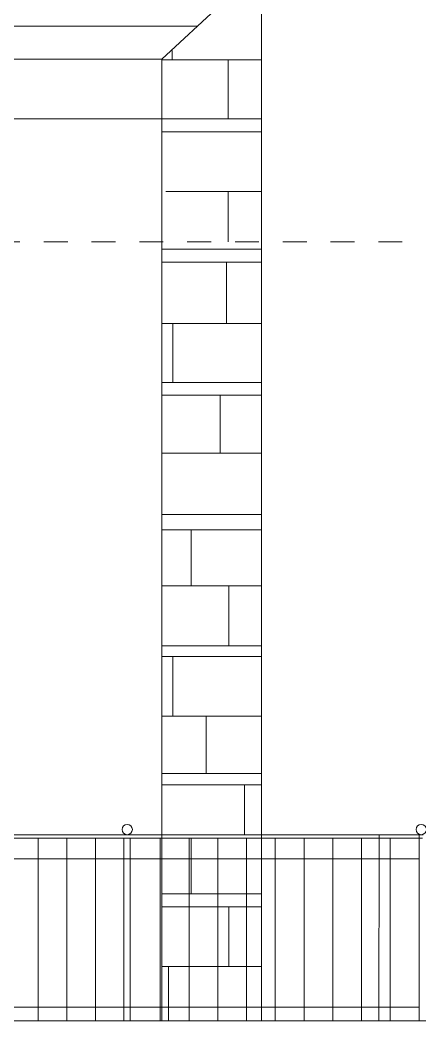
# Model space of a CAD drawing. Header units: millimetres. Extents: x -490789 to -449459, y 209001 to 327650.
# Drawn here: x -472276 to -469914, y 308753 to 314665 of the extents above; entities that cross this region are included whole.
import ezdxf

# ---------------------------------------------------------------- set-up
doc = ezdxf.new("R2010")
doc.units = ezdxf.units.MM
doc.header["$MEASUREMENT"] = 0
doc.linetypes.add('Штриховая', pattern=[282.222223, 141.111112, -141.111112])
for name, color, linetype, lineweight in [('0_Ном._пера__7_Ном._пера__15_Ном._пера__15', 15, 'Continuous', 18), ('0_Ном._пера__7_Ном._пера__16_Ном._пера__16', 16, 'Continuous', 18), ('0_Ном._пера__7_Ном._пера__1_Ном._пера__1', 1, 'Continuous', 18), ('0_Ном._пера__7_Ном._пера__7_Ном._пера__1', 1, 'Continuous', 18), ('0_Ном._пера__7_Ном._пера__7_Ном._пера__7', 7, 'Continuous', 18), ('0_Ном_пера__1_Ном_пера__1_Ном_пера__1_Ном._пера__1_Ном_пера__1_Ном_пера__1_Ном_пера__1_Ном_пера__1_Ном_пера__1_Ном_пера__1_Ном_пера__1_Ном_пера__1_Ном_пера__1_Ном_пера__1_Ном_пера__1_Ном_пера__1_Ном_пера__1_Ном_пера__1_Ном_пера__1_Ном_пера__1_Ном_пера___D_Ном._пера__1', 1, 'Continuous', 18), ('0_Ном_пера__1_Ном_пера__1_Ном_пера__1_Ном._пера__1_Ном_пера__1_Ном_пера__1_Ном_пера__1_Ном_пера__1_Ном_пера__1_Ном_пера__1_Ном_пера__1_Ном_пера__1_Ном_пера__1_Ном_пера__1_Ном_пера__1_Ном_пера__1_Ном_пера__1_Ном_пера__1_Ном_пера__1_Ном_пера__1_Ном_пера___D_Ном._пера__7', 7, 'Continuous', 18), ('0_Ном_пера__7_Ном._пера__7_Ном_пера__7_Ном_пера__7_Ном_пера__7_Ном_пера__7_Ном_пера__7_Ном_пера__7_Ном_пера__7_Ном_пера__7_Ном_пера__7_Ном_пера__7_Ном_пера__7_Ном_пера__7_Ном_пера__7_Ном_пера__7_Ном_пера__7_Ном_пера__7_Ном_пера__7_Ном_пера__7_Ном_пера___7_Ном._пера__7', 7, 'Continuous', 18), ('0_Ном_пера__7_Ном_пера__7_Ном_пера__7_Ном._пера__7_Ном_пера__7_Ном_пера__7_Ном_пера__7_Ном_пера__7_Ном_пера__7_Ном_пера__7_Ном_пера__7_Ном_пера__7_Ном_пера__7_Ном_пера__7_Ном_пера__7_Ном_пера__7_Ном_пера__7_Ном_пера__7_Ном_пера__7_Ном_пера__7_Ном_пера___5_Ном._пера__7', 7, 'Continuous', 18), ('0_Ном_пера__7_Ном_пера__7_Ном_пера__7_Ном_пера__7_Ном_пера__7_Ном_пера__7_Ном_пера__7_Ном_пера__7_Ном_пера__7_Ном._пера__7_Ном_пера__7_Ном_пера__7_Ном_пера__7_Ном_пера__7_Ном_пера__7_Ном_пера__7_Ном_пера__7_Ном_пера__7_Ном_пера__7_Ном_пера__7_Ном_пера___7_Ном._пера__1', 1, 'Continuous', 18), ('0_Ном_пера__7_Ном_пера__7_Ном_пера__7_Ном_пера__7_Ном_пера__7_Ном_пера__7_Ном_пера__7_Ном_пера__7_Ном_пера__7_Ном._пера__7_Ном_пера__7_Ном_пера__7_Ном_пера__7_Ном_пера__7_Ном_пера__7_Ном_пера__7_Ном_пера__7_Ном_пера__7_Ном_пера__7_Ном_пера__7_Ном_пера___7_Ном._пера__7', 7, 'Continuous', 18), ('0_Ном_пера__7_Ном_пера__7_Ном_пера__7_Ном_пера__7_Ном_пера__7_Ном_пера__7_Ном_пера__7_Ном_пера__7_Ном_пера__7_Ном_пера__7_Ном_пера__7_Ном_пера__7_Ном_пера__7_Ном_пера__7_Ном_пера__7_Ном._пера__7_Ном_пера__7_Ном._пера__7_Ном_пера__7_Ном._пера__7_Ном_пера_2_Ном._пера__7', 7, 'Continuous', 18), ('0_Ном_пера__7_Ном_пера__7_Ном_пера__7_Ном_пера__7_Ном_пера__7_Ном_пера__7_Ном_пера__7_Ном_пера__7_Ном_пера__7_Ном_пера__7_Ном_пера__7_Ном_пера__7_Ном_пера__7_Ном_пера__7_Ном_пера__7_Ном_пера__7_Ном_пера__7_Ном_пера__7_Ном._пера__7_Ном_пера__7_Ном._пера__5_Ном._пера__1', 1, 'Continuous', 18), ('0_Ном_пера__7_Ном_пера__7_Ном_пера__7_Ном_пера__7_Ном_пера__7_Ном_пера__7_Ном_пера__7_Ном_пера__7_Ном_пера__7_Ном_пера__7_Ном_пера__7_Ном_пера__7_Ном_пера__7_Ном_пера__7_Ном_пера__7_Ном_пера__7_Ном_пера__7_Ном_пера__7_Ном._пера__7_Ном_пера__7_Ном._пера__5_Ном._пера__7', 7, 'Continuous', 18), ('0_Ном_пера__7_Ном_пера__7_Ном_пера__7_Ном_пера__7_Ном_пера__7_Ном_пера__7_Ном_пера__7_Ном_пера__7_Ном_пера__7_Ном_пера__7_Ном_пера__7_Ном_пера__7_Ном_пера__7_Ном_пера__7_Ном_пера__7_Ном_пера__7_Ном_пера__7_Ном_пера__7_Ном_пера__7_Ном_пера__7_Ном_пера__7_C_Ном._пера__1', 1, 'Continuous', 18), ('Line 0.25_Ном_пера__7_Ном_пера__7_Ном_пера__7_Ном_пера__7_Ном_пера__7_Ном_пера__7_Ном_пера__7_Ном_пера__7_Ном_пера__7_Ном_пера__7_Ном_пера__7_Ном._пера__7_Ном._пера__7_Ном._пера__7_Ном._пера__7_Ном._пера__102_Ном._пера__102', 102, 'Continuous', 18)]:
    doc.layers.add(name, color=color, linetype=linetype, lineweight=lineweight)

msp = doc.modelspace()

# ---------------------------------------------------------------- linework, layer by layer
at = {"layer": '0_Ном._пера__7_Ном._пера__15_Ном._пера__15', "linetype": 'Continuous'}
for p, q in [((-472338.9, 314081.5), (-471438.9, 314081.5)), ((-471369, 314081.5), (-472338.9, 314081.5)), ((-472338.9, 314081.5), (-471438.9, 314081.5))]:
    msp.add_line(p, q, dxfattribs=at)
for centre in [(-471642.8, 309883.9), (-469906.3, 309883.9)]:
    msp.add_circle(centre, 30.5, dxfattribs=at)
at = {"layer": '0_Ном._пера__7_Ном._пера__16_Ном._пера__16', "linetype": 'Continuous'}
msp.add_line((-469894.2, 309853.4), (-476351.6, 309853.4), dxfattribs=at)
at = {"layer": '0_Ном._пера__7_Ном._пера__1_Ном._пера__1', "linetype": 'Continuous'}
msp.add_line((-471438.9, 313311.6), (-470849.1, 313311.6), dxfattribs=at)
at = {"layer": '0_Ном._пера__7_Ном._пера__7_Ном._пера__1', "linetype": 'Continuous'}
msp.add_line((-470849.1, 310214.5), (-471438.9, 310214.5), dxfattribs=at)
at = {"layer": '0_Ном._пера__7_Ном._пера__7_Ном._пера__7', "linetype": 'Continuous'}
for p, q in [((-470849.1, 315438), (-470849.1, 311520.6)), ((-471438.9, 314433.4), (-471094.1, 314753.4)), ((-471438.9, 314433.4), (-471094.1, 314753.4)), ((-471228.6, 314628.5), (-476840.6, 314628.5)), ((-476650, 314433.4), (-471438.9, 314433.4)), ((-471438.9, 308753.4), (-471438.9, 314433.4)), ((-471438.9, 308753.4), (-471438.9, 314433.4)), ((-471372.4, 312524.7), (-471372.4, 312872.9)), ((-471438.9, 312106.9), (-470849.1, 312106.9)), ((-470849.1, 311628.8), (-470849.1, 308753.4)), ((-469919.1, 309853.4), (-469919.1, 308753.4)), ((-469919.1, 309851.7), (-469919.1, 308753.4)), ((-471672.5, 309832.5), (-478083, 309832.5)), ((-472169.4, 309830.8), (-472169.4, 308753.4)), ((-471999.6, 309830.8), (-471999.6, 308753.4)), ((-471829.8, 309830.8), (-471829.8, 308753.4)), ((-471672.5, 309832.5), (-469898, 309832.5)), ((-471662.6, 309832.5), (-471662.6, 308753.4)), ((-471624.9, 309832.5), (-471624.9, 308753.4)), ((-471447.2, 309830.8), (-471447.2, 308753.4)), ((-471447.2, 309830.8), (-471447.2, 308753.4)), ((-471447.2, 309830.8), (-471447.2, 308753.4)), ((-471447.2, 309830.8), (-471447.2, 308753.4)), ((-471277.4, 309830.8), (-471277.4, 308753.4)), ((-471277.4, 309830.8), (-471277.4, 308753.4)), ((-471277.4, 309830.8), (-471277.4, 308753.4)), ((-471277.4, 309830.8), (-471277.4, 308753.4)), ((-471107.6, 309830.8), (-471107.6, 308753.4)), ((-471107.6, 309830.8), (-471107.6, 308753.4)), ((-471107.6, 309830.8), (-471107.6, 308753.4)), ((-471107.6, 309830.8), (-471107.6, 308753.4)), ((-470937.8, 309830.8), (-470937.8, 308753.4)), ((-470937.8, 309830.8), (-470937.8, 308753.4)), ((-470937.8, 309830.8), (-470937.8, 308753.4)), ((-470937.8, 309830.8), (-470937.8, 308753.4)), ((-470768.1, 309830.8), (-470768.1, 308753.4)), ((-470768.1, 309830.8), (-470768.1, 308753.4)), ((-470768.1, 309830.8), (-470768.1, 308753.4)), ((-470768.1, 309830.8), (-470768.1, 308753.4)), ((-470598.3, 309830.8), (-470598.3, 308753.4)), ((-470598.3, 309830.8), (-470598.3, 308753.4)), ((-470598.3, 309830.8), (-470598.3, 308753.4)), ((-470598.3, 309830.8), (-470598.3, 308753.4)), ((-470428.5, 309830.8), (-470428.5, 308753.4)), ((-470428.5, 309830.8), (-470428.5, 308753.4)), ((-470428.5, 309830.8), (-470428.5, 308753.4)), ((-470428.5, 309830.8), (-470428.5, 308753.4)), ((-470258.7, 309830.8), (-470258.7, 308753.4)), ((-470258.7, 309830.8), (-470258.7, 308753.4)), ((-470258.7, 309830.8), (-470258.7, 308753.4)), ((-470258.7, 309830.8), (-470258.7, 308753.4)), ((-470088.9, 309830.8), (-470088.9, 308753.4)), ((-470088.9, 309830.8), (-470088.9, 308753.4)), ((-476370.6, 309710.4), (-469919.1, 309710.4)), ((-471653.5, 309710.4), (-469919.1, 309710.4)), ((-471653.5, 308834.9), (-478083, 308834.9)), ((-471653.5, 308834.9), (-469919.1, 308834.9)), ((-478082.2, 308753.4), (-469610.9, 308753.4))]:
    msp.add_line(p, q, dxfattribs=at)
at = {"layer": '0_Ном_пера__1_Ном_пера__1_Ном_пера__1_Ном._пера__1_Ном_пера__1_Ном_пера__1_Ном_пера__1_Ном_пера__1_Ном_пера__1_Ном_пера__1_Ном_пера__1_Ном_пера__1_Ном_пера__1_Ном_пера__1_Ном_пера__1_Ном_пера__1_Ном_пера__1_Ном_пера__1_Ном_пера__1_Ном_пера__1_Ном_пера___D_Ном._пера__1', "linetype": 'Continuous'}
for p, q in [((-471438.9, 314081.5), (-470853.2, 314081.5)), ((-471438.9, 314005.4), (-470849.1, 314005.4)), ((-470849.1, 313235.6), (-471438.9, 313235.6)), ((-470849.1, 312524.7), (-471438.9, 312524.7)), ((-470849.1, 312448.6), (-471438.9, 312448.6)), ((-471438.9, 310905.2), (-470849.1, 310905.2)), ((-471438.9, 310147.7), (-470849.1, 310147.7)), ((-471438.9, 309503.5), (-470849.1, 309503.5)), ((-471438.9, 309427.5), (-470849.1, 309427.5))]:
    msp.add_line(p, q, dxfattribs=at)
at = {"layer": '0_Ном_пера__1_Ном_пера__1_Ном_пера__1_Ном._пера__1_Ном_пера__1_Ном_пера__1_Ном_пера__1_Ном_пера__1_Ном_пера__1_Ном_пера__1_Ном_пера__1_Ном_пера__1_Ном_пера__1_Ном_пера__1_Ном_пера__1_Ном_пера__1_Ном_пера__1_Ном_пера__1_Ном_пера__1_Ном_пера__1_Ном_пера___D_Ном._пера__7', "linetype": 'Continuous'}
for p, q in [((-471438.9, 311323), (-470849.1, 311323)), ((-471438.9, 310553.1), (-470849.1, 310553.1))]:
    msp.add_line(p, q, dxfattribs=at)
at = {"layer": '0_Ном_пера__7_Ном._пера__7_Ном_пера__7_Ном_пера__7_Ном_пера__7_Ном_пера__7_Ном_пера__7_Ном_пера__7_Ном_пера__7_Ном_пера__7_Ном_пера__7_Ном_пера__7_Ном_пера__7_Ном_пера__7_Ном_пера__7_Ном_пера__7_Ном_пера__7_Ном_пера__7_Ном_пера__7_Ном_пера__7_Ном_пера___7_Ном._пера__7', "linetype": 'Continuous'}
for p, q in [((-471377.7, 314429.7), (-471377.7, 314484.2)), ((-471056.6, 312872.9), (-471056.6, 313235.6)), ((-471041.8, 310969.7), (-471041.8, 311323)), ((-470950.4, 309851.8), (-470950.4, 310147.7)), ((-471041.8, 309074.3), (-471041.8, 309427.5))]:
    msp.add_line(p, q, dxfattribs=at)
at = {"layer": '0_Ном_пера__7_Ном_пера__7_Ном_пера__7_Ном._пера__7_Ном_пера__7_Ном_пера__7_Ном_пера__7_Ном_пера__7_Ном_пера__7_Ном_пера__7_Ном_пера__7_Ном_пера__7_Ном_пера__7_Ном_пера__7_Ном_пера__7_Ном_пера__7_Ном_пера__7_Ном_пера__7_Ном_пера__7_Ном_пера__7_Ном_пера___5_Ном._пера__7', "linetype": 'Continuous'}
for p, q in [((-471047, 314429.7), (-471047, 314081.5)), ((-471264.7, 311654.5), (-471264.7, 311323)), ((-471264.7, 309851.8), (-471264.7, 309851.7)), ((-471264.7, 309851.8), (-471264.7, 309851.7)), ((-471264.7, 309830.8), (-471264.7, 309503.5))]:
    msp.add_line(p, q, dxfattribs=at)
at = {"layer": '0_Ном_пера__7_Ном_пера__7_Ном_пера__7_Ном_пера__7_Ном_пера__7_Ном_пера__7_Ном_пера__7_Ном_пера__7_Ном_пера__7_Ном._пера__7_Ном_пера__7_Ном_пера__7_Ном_пера__7_Ном_пера__7_Ном_пера__7_Ном_пера__7_Ном_пера__7_Ном_пера__7_Ном_пера__7_Ном_пера__7_Ном_пера___7_Ном._пера__1', "linetype": 'Continuous'}
msp.add_line((-471438.9, 311744.3), (-470849.1, 311744.3), dxfattribs=at)
at = {"layer": '0_Ном_пера__7_Ном_пера__7_Ном_пера__7_Ном_пера__7_Ном_пера__7_Ном_пера__7_Ном_пера__7_Ном_пера__7_Ном_пера__7_Ном._пера__7_Ном_пера__7_Ном_пера__7_Ном_пера__7_Ном_пера__7_Ном_пера__7_Ном_пера__7_Ном_пера__7_Ном_пера__7_Ном_пера__7_Ном_пера__7_Ном_пера___7_Ном._пера__7', "linetype": 'Continuous'}
for p, q in [((-470849.1, 314429.7), (-471438.9, 314429.7)), ((-471438.9, 312872.9), (-470849.1, 312872.9))]:
    msp.add_line(p, q, dxfattribs=at)
at = {"layer": '0_Ном_пера__7_Ном_пера__7_Ном_пера__7_Ном_пера__7_Ном_пера__7_Ном_пера__7_Ном_пера__7_Ном_пера__7_Ном_пера__7_Ном_пера__7_Ном_пера__7_Ном_пера__7_Ном_пера__7_Ном_пера__7_Ном_пера__7_Ном._пера__7_Ном_пера__7_Ном._пера__7_Ном_пера__7_Ном._пера__7_Ном_пера_2_Ном._пера__7', "linetype": 'Continuous'}
for p, q in [((-471047.1, 313652.2), (-471047.1, 313355.5)), ((-471094.6, 312448.6), (-471094.6, 312106.9)), ((-471373.6, 310905.2), (-471373.6, 310553.1)), ((-471176.8, 310553.1), (-471176.8, 310217.2)), ((-471399.7, 309074.3), (-471399.7, 308753.4))]:
    msp.add_line(p, q, dxfattribs=at)
at = {"layer": '0_Ном_пера__7_Ном_пера__7_Ном_пера__7_Ном_пера__7_Ном_пера__7_Ном_пера__7_Ном_пера__7_Ном_пера__7_Ном_пера__7_Ном_пера__7_Ном_пера__7_Ном_пера__7_Ном_пера__7_Ном_пера__7_Ном_пера__7_Ном_пера__7_Ном_пера__7_Ном_пера__7_Ном._пера__7_Ном_пера__7_Ном._пера__5_Ном._пера__1', "linetype": 'Continuous'}
msp.add_line((-470849.1, 310969.7), (-471438.9, 310969.7), dxfattribs=at)
at = {"layer": '0_Ном_пера__7_Ном_пера__7_Ном_пера__7_Ном_пера__7_Ном_пера__7_Ном_пера__7_Ном_пера__7_Ном_пера__7_Ном_пера__7_Ном_пера__7_Ном_пера__7_Ном_пера__7_Ном_пера__7_Ном_пера__7_Ном_пера__7_Ном_пера__7_Ном_пера__7_Ном_пера__7_Ном._пера__7_Ном_пера__7_Ном._пера__5_Ном._пера__7', "linetype": 'Continuous'}
for p, q in [((-470849.1, 313652.2), (-471415.5, 313652.2)), ((-470849.1, 309074.3), (-471438.9, 309074.3))]:
    msp.add_line(p, q, dxfattribs=at)
at = {"layer": '0_Ном_пера__7_Ном_пера__7_Ном_пера__7_Ном_пера__7_Ном_пера__7_Ном_пера__7_Ном_пера__7_Ном_пера__7_Ном_пера__7_Ном_пера__7_Ном_пера__7_Ном_пера__7_Ном_пера__7_Ном_пера__7_Ном_пера__7_Ном_пера__7_Ном_пера__7_Ном_пера__7_Ном_пера__7_Ном_пера__7_Ном_пера__7_C_Ном._пера__1', "linetype": 'Continuous'}
for p, q in [((-471438.9, 311654.5), (-470849.1, 311654.5)), ((-470156.5, 308753.4), (-470154.2, 309853.4))]:
    msp.add_line(p, q, dxfattribs=at)
at = {"layer": 'Line 0.25_Ном_пера__7_Ном_пера__7_Ном_пера__7_Ном_пера__7_Ном_пера__7_Ном_пера__7_Ном_пера__7_Ном_пера__7_Ном_пера__7_Ном_пера__7_Ном_пера__7_Ном._пера__7_Ном._пера__7_Ном._пера__7_Ном._пера__7_Ном._пера__102_Ном._пера__102', "linetype": 'Штриховая'}
msp.add_line((-473828.4, 313355.5), (-464234.3, 313355.5), dxfattribs=at)
msp.add_line((-473828.4, 313355.5), (-464234.3, 313355.5), dxfattribs=at)

doc.saveas('drawing.dxf')
